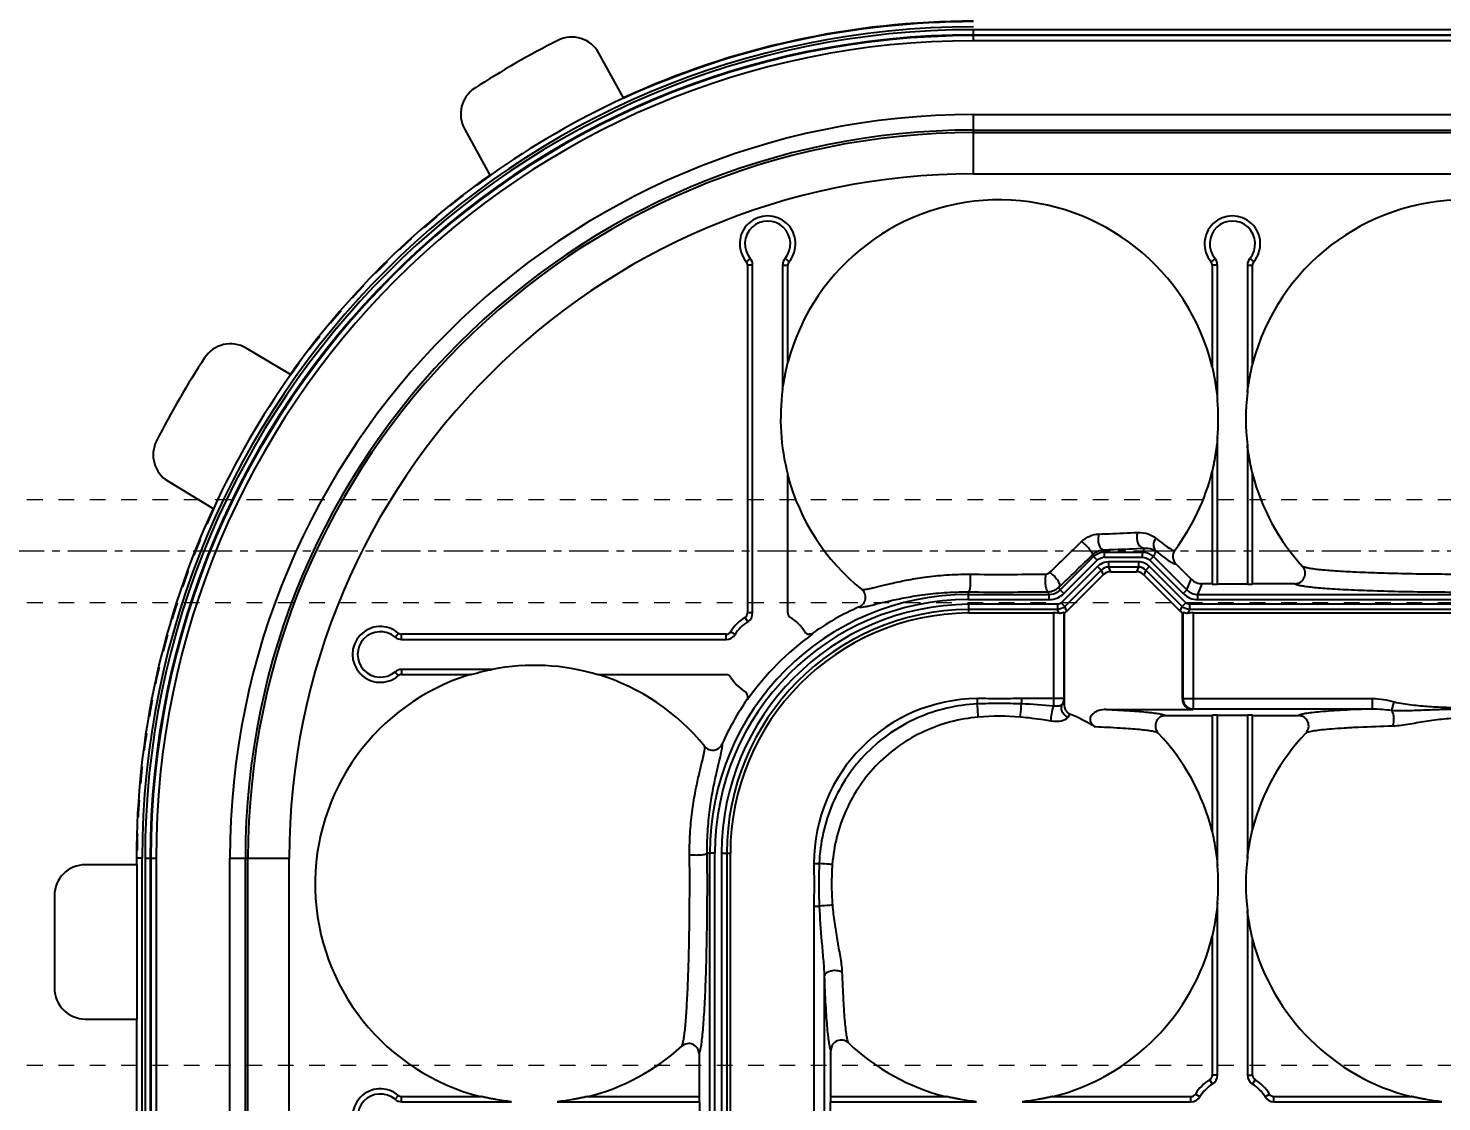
# Model space of a CAD drawing. Header units: millimetres. Extents: x -840 to 1682, y -9216 to -2117.
# Drawn here: x 330.6 to 468, y -6606.9 to -6502.5 of the extents above; entities that cross this region are included whole.
import ezdxf

# ---------------------------------------------------------------- set-up
doc = ezdxf.new("R2010")
doc.units = ezdxf.units.MM
doc.header["$LTSCALE"] = 16.335
doc.header["$PDMODE"] = 3
doc.header["$PDSIZE"] = 8
doc.linetypes.add('CENTER', pattern=[0.6, 0.375, -0.075, 0.075, -0.075])
doc.linetypes.add('HIDDEN', pattern=[0.2, 0.1, -0.1])
doc.layers.get('0').update_dxf_attribs({"linetype": 'CONTINUOUS'})
doc.layers.get('Defpoints').update_dxf_attribs({"linetype": 'CONTINUOUS'})
doc.layers.add('cool', color=153, linetype='HIDDEN', lineweight=9)
doc.layers.add('DEFAULT_2', color=8, linetype='HIDDEN')
doc.styles.get("Standard").update_dxf_attribs({"font": 'txt', "width": 0.85})
doc.dimstyles.new('mold', dxfattribs={"dimtxt": 10, "dimasz": 5, "dimexe": 0, "dimexo": 0, "dimgap": 0, "dimtad": 1, "dimzin": 1, "dimdsep": 46, "dimtxsty": 'Standard', "dimcen": 0, "dimclrd": 4, "dimclre": 4, "dimclrt": 6, "dimazin": 0, "dimtfac": 1, "dimtofl": 0, "dimtmove": 0, "dimatfit": 3, "dimfxl": 0, "dimarcsym": 0})

# ---------------------------------------------------------------- blocks, each defined once
blk = doc.blocks.new('7')
at = {"layer": 'cool', "ltscale": 0.932966}
for p, q in [((-1665.25, -2312.72), (-1303.91, -2312.72)), ((-1665.25, -2322.72), (-1303.91, -2322.72))]:
    blk.add_line(p, q, dxfattribs=at)
at = {"layer": 'cool', "color": 1, "linetype": 'CENTER', "ltscale": 0.621977}
blk.add_line((-1679.58, -2317.72), (-1289.58, -2317.72), dxfattribs=at)
blk = doc.blocks.new('*D695')
at = {"color": 4, "lineweight": -2}
for p, q in [((297.86, -6505.08), (297.86, -6415.52)), ((682.86, -6415.52), (302.86, -6415.52)), ((687.86, -6505.08), (687.86, -6415.52))]:
    blk.add_line(p, q, dxfattribs=at)
at = {"color": 4}
for points in [[(302.86, -6414.68), (302.86, -6416.35), (297.86, -6415.52)], [(682.86, -6414.68), (682.86, -6416.35), (687.86, -6415.52)]]:
    blk.add_solid(points, dxfattribs=at)
at = {"layer": 'Defpoints', "color": 0}
for p in [(297.86, -6415.52), (297.86, -6505.08), (687.86, -6505.08)]:
    blk.add_point(p, dxfattribs=at)
at = {"color": 6, "insert": (489.39, -6410.52), "char_height": 10, "attachment_point": 5}
blk.add_mtext('390.00', dxfattribs=at)
blk = doc.blocks.new('*D683')
at = {"color": 4, "lineweight": -2}
blk.add_line((302.69, -6608.36), (269.84, -6608.36), dxfattribs=at)
at = {"layer": 'Defpoints', "color": 0}
for p in [(291.37, -6608.36), (302.69, -6608.36), (492.86, -6618.36)]:
    blk.add_point(p, dxfattribs=at)
at = {"color": 6, "insert": (280.6, -6604.36), "char_height": 8, "attachment_point": 5}
blk.add_mtext('10.00', dxfattribs=at)
blk = doc.blocks.new('*D685')
at = {"color": 4, "lineweight": -2}
blk.add_line((306.58, -6553.36), (266.44, -6553.36), dxfattribs=at)
at = {"layer": 'Defpoints', "color": 0}
for p in [(291.37, -6553.36), (306.58, -6553.36), (492.86, -6618.36)]:
    blk.add_point(p, dxfattribs=at)
at = {"color": 6, "insert": (278.9, -6549.36), "char_height": 8, "attachment_point": 5}
blk.add_mtext('65.00', dxfattribs=at)
blk = doc.blocks.new('*D686')
at = {"color": 4, "lineweight": -2}
blk.add_line((334.06, -6473.36), (261.9, -6473.36), dxfattribs=at)
at = {"layer": 'Defpoints', "color": 0}
for p in [(291.37, -6473.36), (334.06, -6473.36), (492.86, -6618.36)]:
    blk.add_point(p, dxfattribs=at)
at = {"color": 6, "insert": (276.64, -6469.36), "char_height": 8, "attachment_point": 5}
blk.add_mtext('145.00', dxfattribs=at)

msp = doc.modelspace()

# ---------------------------------------------------------------- linework, layer by layer
at = {"color": 7, "linetype": 'Continuous'}
for p, q in [((422.515, -6503.749), (422.515, -6502.674)), ((563.215, -6502.674), (422.515, -6502.674)), ((422.515, -6503.175), (563.215, -6503.175)), ((563.215, -6503.247), (422.515, -6503.247)), ((563.215, -6503.749), (422.515, -6503.749)), ((388.472, -6509.301), (386.075, -6504.943)), ((422.515, -6516.697), (422.515, -6510.925)), ((422.515, -6510.925), (563.215, -6510.925)), ((422.515, -6516.697), (422.515, -6510.925)), ((422.515, -6510.925), (563.215, -6510.925)), ((373.017, -6512.327), (375.48, -6516.806)), ((373.017, -6512.327), (375.48, -6516.806)), ((422.515, -6512.431), (563.215, -6512.431)), ((422.515, -6512.431), (563.215, -6512.431)), ((422.515, -6512.683), (563.215, -6512.683)), ((422.515, -6512.683), (563.215, -6512.683)), ((422.515, -6516.697), (563.215, -6516.697)), ((422.515, -6516.697), (563.215, -6516.697)), ((400.798, -6524.914), (400.414, -6525.237)), ((400.531, -6525.56), (400.531, -6559.38)), ((401.034, -6525.56), (400.531, -6525.56)), ((401.034, -6559.38), (401.034, -6525.56)), ((403.948, -6525.56), (403.948, -6537.66)), ((403.948, -6525.56), (404.451, -6525.56)), ((404.184, -6524.914), (404.569, -6525.237)), ((404.451, -6534.995), (404.451, -6525.56)), ((445.985, -6524.914), (445.6, -6525.237)), ((445.718, -6525.56), (445.718, -6535.442)), ((446.221, -6525.56), (445.718, -6525.56)), ((446.221, -6538.696), (446.221, -6525.56)), ((449.135, -6525.56), (449.135, -6537.958)), ((449.135, -6525.56), (449.638, -6525.56)), ((449.371, -6524.914), (449.755, -6525.237)), ((449.638, -6535.139), (449.638, -6525.56)), ((356.092, -6536.192), (351.797, -6533.635)), ((446.221, -6556.588), (446.221, -6542.343)), ((449.135, -6543.082), (449.135, -6556.588)), ((344.196, -6546.575), (348.568, -6549.222)), ((404.451, -6559.38), (404.451, -6546.045)), ((445.718, -6545.598), (445.718, -6556.536)), ((449.638, -6556.536), (449.638, -6545.9)), ((435.142, -6553.242), (435.232, -6553.458)), ((435.232, -6553.96), (435.232, -6553.458)), ((435.232, -6553.458), (438.942, -6553.458)), ((439.101, -6553.076), (438.942, -6553.458)), ((438.942, -6553.96), (438.942, -6553.458)), ((440.231, -6553.359), (440.007, -6553.899)), ((430.927, -6557.139), (434.167, -6553.899)), ((434.563, -6554.855), (431.031, -6558.388)), ((431.282, -6557.494), (434.522, -6554.254)), ((434.087, -6553.706), (434.167, -6553.899)), ((434.522, -6554.254), (434.167, -6553.899)), ((434.563, -6554.855), (434.918, -6555.21)), ((435.232, -6553.96), (438.942, -6553.96)), ((435.628, -6554.415), (435.628, -6554.916)), ((438.546, -6554.415), (435.628, -6554.415)), ((435.628, -6554.916), (435.814, -6555.365)), ((438.546, -6554.916), (435.628, -6554.916)), ((438.546, -6554.916), (438.36, -6555.365)), ((438.546, -6554.415), (438.546, -6554.916)), ((439.611, -6554.855), (439.256, -6555.21)), ((443.143, -6558.388), (439.611, -6554.855)), ((439.652, -6554.254), (440.007, -6553.899)), ((439.652, -6554.254), (442.892, -6557.494)), ((440.007, -6553.899), (443.247, -6557.139)), ((443.68, -6556.095), (442.18, -6554.595)), ((434.918, -6555.21), (431.386, -6558.743)), ((431.572, -6559.192), (435.104, -6555.659)), ((434.918, -6555.21), (435.104, -6555.659)), ((435.814, -6555.365), (438.36, -6555.365)), ((439.256, -6555.21), (439.07, -6555.659)), ((439.07, -6555.659), (442.603, -6559.192)), ((442.789, -6558.743), (439.256, -6555.21)), ((443.247, -6557.139), (443.68, -6556.095)), ((422.012, -6558.082), (422.012, -6557.332)), ((422.012, -6557.58), (429.863, -6557.58)), ((429.863, -6557.58), (429.751, -6557.311)), ((429.863, -6558.082), (429.863, -6557.58)), ((430.816, -6556.872), (431.03, -6556.668)), ((430.927, -6557.139), (430.816, -6556.872)), ((431.282, -6557.494), (430.927, -6557.139)), ((442.892, -6557.494), (443.247, -6557.139)), ((444.312, -6557.58), (444.744, -6556.536)), ((444.312, -6558.082), (444.312, -6557.58)), ((444.312, -6557.58), (541.418, -6557.58)), ((445.718, -6556.536), (444.744, -6556.536)), ((449.135, -6556.588), (446.221, -6556.588)), ((453.749, -6556.536), (449.638, -6556.536)), ((430.676, -6558.535), (422.009, -6558.535)), ((422.012, -6558.082), (429.863, -6558.082)), ((422.013, -6558.535), (422.014, -6559.381)), ((430.676, -6559.037), (422.013, -6559.037)), ((430.676, -6558.535), (430.676, -6559.037)), ((430.822, -6559.389), (430.676, -6559.037)), ((431.031, -6558.388), (431.386, -6558.743)), ((431.572, -6559.192), (431.386, -6558.743)), ((442.603, -6559.192), (442.789, -6558.743)), ((443.143, -6558.388), (442.789, -6558.743)), ((443.498, -6559.037), (443.353, -6559.389)), ((443.498, -6558.535), (443.498, -6559.037)), ((542.231, -6558.535), (443.498, -6558.535)), ((542.231, -6559.037), (443.498, -6559.037)), ((444.312, -6558.082), (541.418, -6558.082)), ((400.553, -6560.237), (400.291, -6559.808)), ((401.034, -6559.38), (400.531, -6559.38)), ((422.014, -6559.381), (430.295, -6559.381)), ((430.295, -6559.381), (430.295, -6568.43)), ((431.299, -6559.319), (431.299, -6567.706)), ((431.354, -6567.762), (431.354, -6559.357)), ((442.82, -6567.762), (442.82, -6559.357)), ((442.875, -6567.706), (442.875, -6559.319)), ((443.879, -6568.71), (443.879, -6559.381)), ((443.879, -6559.381), (541.85, -6559.381)), ((366.261, -6561.718), (366.585, -6561.333)), ((366.908, -6561.953), (366.908, -6561.451)), ((398.46, -6561.451), (366.908, -6561.451)), ((398.46, -6561.953), (398.46, -6561.451)), ((399.318, -6561.472), (398.889, -6561.21)), ((406.737, -6561.451), (406.522, -6561.451)), ((366.908, -6561.953), (398.46, -6561.953)), ((366.261, -6565.103), (366.585, -6565.488)), ((366.908, -6564.868), (366.908, -6565.37)), ((375.723, -6564.868), (366.908, -6564.868)), ((366.908, -6565.37), (373.575, -6565.37)), ((386.029, -6565.37), (398.46, -6565.37)), ((400.531, -6567.441), (400.531, -6567.739)), ((422.865, -6567.707), (422.87, -6568.225)), ((427.174, -6567.706), (427.174, -6568.224)), ((431.299, -6567.706), (427.174, -6567.706)), ((435.407, -6568.765), (443.823, -6568.765)), ((442.875, -6567.706), (461.291, -6567.706)), ((443.879, -6568.71), (461.291, -6568.71)), ((461.291, -6568.71), (461.291, -6567.706)), ((463.173, -6568.845), (463.418, -6568.026)), ((441.187, -6569.36), (445.718, -6569.36)), ((445.718, -6569.36), (445.718, -6580.667)), ((446.221, -6583.921), (446.221, -6569.308)), ((446.221, -6569.308), (449.135, -6569.308)), ((449.135, -6569.308), (449.135, -6583.183)), ((449.638, -6580.364), (449.638, -6569.36)), ((449.638, -6569.36), (454.092, -6569.36)), ((341.122, -6583.857), (336.148, -6583.857)), ((341.122, -6583.232), (341.122, -6583.857)), ((341.157, -6583.857), (341.157, -6598.857)), ((341.676, -6583.232), (341.173, -6583.232)), ((341.676, -6633.482), (341.676, -6583.232)), ((341.956, -6583.232), (341.956, -6633.482)), ((341.956, -6583.232), (343.031, -6583.232)), ((342.458, -6583.232), (342.458, -6633.482)), ((342.529, -6583.232), (342.529, -6633.482)), ((343.031, -6583.232), (343.031, -6633.482)), ((350.207, -6633.482), (350.207, -6583.232)), ((350.207, -6583.232), (355.979, -6583.232)), ((351.713, -6633.482), (351.713, -6583.232)), ((351.965, -6633.482), (351.965, -6583.232)), ((355.979, -6633.482), (355.979, -6583.232)), ((397.364, -6582.73), (396.614, -6582.73)), ((396.862, -6633.985), (396.862, -6582.73)), ((397.364, -6633.985), (397.364, -6582.73)), ((398.018, -6582.73), (398.018, -6633.985)), ((398.018, -6582.73), (398.864, -6582.73)), ((398.52, -6582.73), (398.52, -6633.985)), ((398.864, -6633.985), (398.864, -6582.73)), ((406.984, -6583.738), (407.501, -6583.736)), ((333.148, -6586.857), (333.148, -6595.857)), ((406.989, -6587.892), (406.988, -6628.823)), ((406.988, -6587.892), (407.506, -6587.892)), ((446.221, -6604.326), (446.221, -6587.568)), ((449.135, -6588.307), (449.135, -6604.326)), ((445.718, -6590.823), (445.718, -6604.326)), ((449.638, -6604.326), (449.638, -6591.125)), ((407.992, -6594.706), (407.992, -6622.009)), ((336.148, -6598.857), (341.122, -6598.857)), ((341.122, -6598.857), (341.122, -6617.857)), ((395.818, -6602.248), (395.818, -6606.398)), ((408.643, -6606.398), (408.643, -6601.905)), ((446.221, -6604.326), (445.718, -6604.326)), ((449.135, -6604.326), (449.638, -6604.326)), ((445.739, -6605.184), (445.478, -6604.755)), ((449.616, -6605.184), (449.878, -6604.755)), ((366.261, -6606.665), (366.585, -6606.28)), ((366.908, -6606.9), (366.908, -6606.398)), ((366.908, -6606.398), (374.571, -6606.398)), ((366.908, -6606.9), (377.578, -6606.9)), ((382.026, -6606.9), (395.871, -6606.9)), ((385.034, -6606.398), (395.818, -6606.398)), ((395.871, -6606.9), (395.871, -6609.815)), ((408.59, -6609.815), (408.59, -6606.9)), ((408.59, -6606.9), (422.803, -6606.9)), ((408.643, -6606.398), (419.796, -6606.398)), ((427.251, -6606.9), (443.647, -6606.9)), ((430.259, -6606.398), (443.647, -6606.398)), ((443.647, -6606.9), (443.647, -6606.398)), ((444.505, -6606.419), (444.076, -6606.157)), ((450.851, -6606.419), (451.28, -6606.157)), ((451.709, -6606.9), (451.709, -6606.398)), ((451.709, -6606.398), (465.021, -6606.398)), ((451.709, -6606.9), (468.028, -6606.9))]:
    msp.add_line(p, q, dxfattribs=at)
for centre, radius, start, end in [((422.515, -6583.232), 80.839, 90, 180), ((422.515, -6583.232), 80.559, 90, 180), ((422.515, -6583.232), 81.393, 90, 114.72442), ((422.515, -6583.232), 81.341, 90, 114.54545), ((422.515, -6583.232), 80.057, 90, 180), ((422.515, -6583.232), 79.986, 90, 180), ((422.515, -6583.232), 79.484, 90, 180), ((422.515, -6583.232), 89.205, 116.94905, 122.93476), ((383.447, -6506.388), 3, 28.80433, 116.94905), ((375.646, -6510.881), 3, 122.93476, 208.80433), ((375.646, -6510.881), 3, 122.93476, 208.80433), ((422.515, -6583.232), 81.358, 114.72267, 125.30372), ((422.515, -6583.232), 81.358, 114.72267, 125.30372), ((422.515, -6583.232), 72.307, 90, 180), ((422.515, -6583.232), 70.802, 90, 180), ((422.515, -6583.232), 70.55, 90, 180), ((422.515, -6583.232), 66.535, 90, 180), ((422.515, -6583.232), 66.535, 90, 180), ((422.515, -6583.232), 81.393, 125.30092, 144.69421), ((422.515, -6583.232), 81.393, 125.30092, 144.69421), ((425.027, -6540.52), 21.305, 13.78896, 164.96947), ((470.252, -6540.52), 21.305, 14.21461, 165.37187), ((402.491, -6523.491), 2.713, 319.96263, 220.03737), ((402.491, -6523.491), 2.211, 319.96263, 220.03737), ((447.678, -6523.491), 2.713, 319.96263, 220.03737), ((447.678, -6523.491), 2.211, 319.96263, 220.03737), ((400.029, -6525.56), 0.502, 0, 40.03737), ((400.029, -6525.56), 1.005, 0, 40.03737), ((404.953, -6525.56), 1.005, 139.96263, 180), ((404.953, -6525.56), 0.502, 139.96263, 180), ((445.216, -6525.56), 0.502, 0, 40.03737), ((445.216, -6525.56), 1.005, 0, 40.03737), ((450.14, -6525.56), 1.005, 139.96263, 180), ((450.14, -6525.56), 0.502, 139.96263, 180), ((350.262, -6536.212), 3, 59.2251, 146.94494), ((422.515, -6583.232), 89.205, 146.94494, 152.93476), ((422.515, -6583.232), 81.358, 144.69226, 155.30372), ((425.027, -6540.52), 21.272, 172.27236, 194.6937), ((470.252, -6540.52), 21.272, 173.08161, 186.91839), ((425.027, -6540.52), 21.272, 355.0826, 4.9174), ((345.75, -6544.009), 3, 152.93476, 238.80433), ((425.027, -6540.52), 21.305, 195.03053, 231.01692), ((425.027, -6540.52), 21.305, 323.20012, 346.21104), ((470.252, -6540.52), 21.305, 194.62813, 222.28266), ((422.515, -6583.232), 81.393, 155.30092, 180), ((243.87, -6360.108), 269.741, 313.59678, 314.52011), ((435.233, -6554.968), 1.51, 90.0301, 98.99593), ((442.891, -6553.885), 1.005, 143.14849, 224.98333), ((233.755, -6349.958), 285.738, 313.66216, 314.51571), ((435.633, -6555.926), 1.513, 123.20415, 134.9615), ((435.627, -6555.918), 1.002, 89.95708, 135.04292), ((435.232, -6554.966), 1.006, 90.00879, 98.98121), ((438.546, -6555.919), 1.505, 44.99231, 90.00769), ((438.547, -6555.918), 1.002, 44.95708, 90.04292), ((438.941, -6554.965), 1.006, 45.00879, 53.98121), ((438.94, -6554.967), 1.51, 45.0301, 53.99593), ((425.015, -6258.485), 297.145, 269.44709, 270.87215), ((422.012, -6582.73), 25.15, 90, 180), ((425.015, -6246.185), 311.162, 269.44709, 270.87215), ((429.741, -6555.776), 1.535, 270.35775, 314.44167), ((429.862, -6556.073), 2.009, 294.67474, 314.98542), ((429.86, -6556.072), 1.509, 304.39643, 315.00857), ((444.311, -6556.075), 2.007, 224.99789, 270.00211), ((444.311, -6556.076), 1.504, 224.97416, 270.02555), ((422.012, -6582.73), 24.648, 90, 180), ((422.214, -6582.73), 24.196, 90.48643, 180), ((422.214, -6582.73), 23.694, 90.48684, 180), ((422.012, -6582.73), 26.194, 113.89562, 125.67272), ((422.214, -6582.73), 23.35, 90.49041, 180), ((402.491, -6563.41), 4.221, 121.41792, 148.58208), ((402.491, -6563.41), 3.719, 121.41792, 148.58208), ((400.029, -6559.38), 0.502, 301.41792, 0), ((400.029, -6559.38), 1.005, 301.41792, 0), ((404.953, -6559.38), 0.502, 180, 238.58208), ((402.491, -6563.41), 4.221, 31.41792, 58.58208), ((364.839, -6563.41), 2.713, 49.96263, 310.03737), ((364.839, -6563.41), 2.211, 49.96263, 310.03737), ((366.908, -6560.948), 1.005, 229.96263, 270), ((366.908, -6560.948), 0.502, 229.96263, 270), ((398.46, -6560.948), 0.502, 270, 328.58208), ((398.46, -6560.948), 1.005, 270, 328.58208), ((422.012, -6582.73), 26.142, 125.66415, 145.0987), ((406.522, -6560.948), 0.502, 211.41792, 270), ((379.802, -6585.745), 21.272, 73.30003, 101.05444), ((379.802, -6585.745), 21.305, 106.99514, 255.78539), ((366.908, -6565.873), 1.005, 90, 130.03737), ((366.908, -6565.873), 0.502, 90, 130.03737), ((379.802, -6585.745), 21.305, 38.98307, 73.00486), ((398.46, -6565.873), 0.502, 31.41792, 90), ((402.491, -6563.41), 4.221, 211.41792, 238.58208), ((400.029, -6567.441), 0.502, 0, 58.58208), ((422.012, -6582.73), 26.194, 145.09021, 156.10469), ((423.017, -6583.735), 16.029, 90.47724, 180.01125), ((430.291, -6567.702), 1.008, 327.58936, 335.58886), ((430.349, -6567.762), 1.006, 348.86362, 359.99855), ((425.027, -6593.969), 24.547, 85.20893, 94.80909), ((430.182, -6568.37), 1.899, 321.8374, 333.69212), ((425.027, -6585.745), 17.899, 58.62118, 67.47324), ((425.027, -6585.745), 21.305, 13.78896, 43.57586), ((470.252, -6585.745), 21.305, 136.42414, 165.37187), ((336.148, -6586.857), 3, 90, 180), ((96.492, -6585.741), 298.421, 359.99928, 0.55208), ((433.45, -6585.72), 24.743, 175.61049, 180.05793), ((470.252, -6585.745), 21.272, 173.08161, 186.91839), ((425.027, -6585.745), 21.272, 355.0826, 4.9174), ((433.242, -6585.776), 24.536, 179.92798, 184.72178), ((425.027, -6585.745), 21.305, 284.21461, 346.21104), ((470.252, -6585.745), 21.305, 194.62813, 255.78539), ((336.148, -6595.857), 3, 180, 270), ((379.802, -6585.745), 21.305, 284.21461, 312.28266), ((425.027, -6585.745), 21.305, 226.42414, 255.78539), ((445.216, -6604.326), 0.502, 301.41837, 0), ((445.216, -6604.326), 1.005, 301.41792, 0), ((450.14, -6604.326), 1.005, 180, 238.58208), ((450.14, -6604.326), 0.502, 180, 238.58163), ((364.839, -6608.357), 2.713, 49.96263, 310.03737), ((447.678, -6608.357), 4.221, 121.41787, 148.58208), ((447.678, -6608.357), 3.719, 121.41792, 148.58208), ((447.678, -6608.357), 3.719, 31.41792, 58.58208), ((447.678, -6608.357), 4.221, 31.41792, 58.58213), ((364.839, -6608.357), 2.211, 49.96263, 310.03737), ((366.908, -6605.895), 1.005, 229.96263, 270), ((366.908, -6605.895), 0.502, 229.96263, 270), ((443.647, -6605.895), 0.502, 270, 328.58208), ((443.647, -6605.895), 1.005, 270, 328.58208), ((451.709, -6605.895), 1.005, 211.41792, 270), ((451.709, -6605.895), 0.502, 211.41792, 270)]:
    msp.add_arc(centre, radius, start, end, dxfattribs=at)
for centre, major_axis, ratio, start_param, end_param in [((435.815, -6556.372), (-0.385, 0.93), 0.998395, -0.3921315, 0.3921315), ((438.359, -6556.372), (0.385, 0.93), 0.998395, -0.3921315, 0.3921315), ((444.746, -6555.026), (0.578, 1.395), 0.998395, 2.7494612, 3.5337241), ((449.135, -6556.562), (0.502, 0), 0.0524078, -1.5707963, 0), ((430.295, -6559.433), (1.005, 0), 0.0524078, 1.019685, 1.5707963), ((430.512, -6557.637), (-1.635, 1.942), 0.2680216, -3.9278104, -3.8911069), ((430.861, -6558.48), (0.385, -0.93), 0.998395, 0.1199289, 0.3921315), ((443.313, -6558.48), (-0.385, -0.93), 0.998395, -0.3921315, -0.1199289), ((443.662, -6557.637), (1.635, 1.942), 0.2680216, -2.3920784, -2.3553749), ((443.879, -6559.433), (1.005, 0), 0.0524078, 1.5707963, 2.1219076), ((443.826, -6567.759), (-0.713, -0.713), 0.9972647, 5.4991567, 7.0672139), ((446.221, -6569.334), (0.502, 0), 0.0524078, 1.5707963, 3.1415927), ((395.844, -6606.9), (0, 0.502), 0.0524078, -1.5707963, 0)]:
    msp.add_ellipse(centre, major_axis=major_axis, ratio=ratio, start_param=start_param, end_param=end_param, dxfattribs=at)
for points, knots in [([(403.948, -6537.66), (403.98, -6537.428), (404.05, -6536.967), (404.155, -6536.395), (404.247, -6535.941), (404.309, -6535.661), (404.358, -6535.442), (404.397, -6535.285), (404.423, -6535.15), (404.451, -6535.069), (404.451, -6535.036)], [0, 0, 0, 0, 0.261926, 0.5233172, 0.6532776, 0.7818256, 0.8449192, 0.9062274, 0.9630729, 1, 1, 1, 1]), ([(445.718, -6535.487), (445.718, -6535.504), (445.73, -6535.547), (445.749, -6535.652), (445.784, -6535.807), (445.824, -6536.002), (445.878, -6536.271), (445.943, -6536.613), (446.037, -6537.164), (446.137, -6537.858), (446.197, -6538.417), (446.221, -6538.696)], [0, 0, 0, 0, 0.0153835, 0.0408564, 0.0994972, 0.161463, 0.2247016, 0.3528083, 0.481847, 0.7407917, 1, 1, 1, 1]), ([(449.135, -6537.958), (449.165, -6537.714), (449.232, -6537.227), (449.336, -6536.623), (449.429, -6536.144), (449.491, -6535.849), (449.542, -6535.616), (449.581, -6535.449), (449.608, -6535.305), (449.638, -6535.218), (449.638, -6535.182)], [0, 0, 0, 0, 0.2610837, 0.5217226, 0.6514042, 0.7798276, 0.8429774, 0.9045068, 0.9619201, 1, 1, 1, 1]), ([(446.221, -6542.343), (446.197, -6542.623), (446.137, -6543.182), (446.037, -6543.876), (445.943, -6544.427), (445.878, -6544.768), (445.824, -6545.037), (445.784, -6545.232), (445.749, -6545.387), (445.73, -6545.493), (445.718, -6545.536), (445.718, -6545.553)], [0, 0, 0, 0, 0.2592014, 0.5181389, 0.6471741, 0.7752775, 0.8385147, 0.9004819, 0.9591251, 0.9846069, 1, 1, 1, 1]), ([(449.638, -6545.858), (449.638, -6545.822), (449.608, -6545.735), (449.581, -6545.591), (449.542, -6545.424), (449.491, -6545.191), (449.429, -6544.895), (449.336, -6544.416), (449.232, -6543.812), (449.165, -6543.326), (449.135, -6543.082)], [0, 0, 0, 0, 0.0381121, 0.0955239, 0.1570519, 0.2202004, 0.3486198, 0.4782967, 0.7389261, 1, 1, 1, 1]), ([(433.002, -6552.435), (433.232, -6552.208), (433.766, -6551.855), (434.388, -6551.72), (434.687, -6551.711)], [0, 0, 0, 0, 0.5196093, 1, 1, 1, 1]), ([(434.687, -6551.711), (434.615, -6551.952), (434.595, -6552.436), (434.74, -6552.917), (434.883, -6553.087)], [0, 0, 0, 0, 0.5302921, 1, 1, 1, 1]), ([(434.687, -6551.711), (435.026, -6551.7), (436.286, -6551.657), (437.546, -6551.602), (438.467, -6551.552)], [0, 0, 0, 0, 0.269037, 1, 1, 1, 1]), ([(438.467, -6551.552), (438.403, -6551.707), (438.344, -6552.051), (438.439, -6552.544), (438.692, -6552.94), (438.97, -6553.07), (439.101, -6553.076)], [0, 0, 0, 0, 0.269925, 0.5441498, 0.7906716, 1, 1, 1, 1]), ([(438.467, -6551.552), (438.812, -6551.533), (439.45, -6551.621), (440.007, -6551.928), (440.223, -6552.103)], [0, 0, 0, 0, 0.5551012, 1, 1, 1, 1]), ([(440.223, -6552.103), (440.083, -6552.285), (439.911, -6552.738), (440.082, -6553.203), (440.231, -6553.359)], [0, 0, 0, 0, 0.5175808, 1, 1, 1, 1]), ([(440.223, -6552.103), (440.466, -6552.298), (440.891, -6552.633), (441.445, -6553.029), (441.803, -6553.24), (441.997, -6553.307), (442.069, -6553.298), (442.087, -6553.282)], [0, 0, 0, 0, 0.4175803, 0.7228227, 0.9136424, 0.967736, 1, 1, 1, 1]), ([(433.002, -6552.435), (433.135, -6552.536), (433.398, -6552.771), (433.697, -6553.085), (433.905, -6553.34), (434.016, -6553.498), (434.077, -6553.61), (434.098, -6553.685), (434.087, -6553.706)], [0, 0, 0, 0, 0.2967439, 0.621714, 0.7643809, 0.8791559, 0.958344, 1, 1, 1, 1]), ([(434.087, -6553.706), (434.165, -6553.63), (434.471, -6553.387), (434.863, -6553.257), (435.142, -6553.242)], [0, 0, 0, 0, 0.2796702, 1, 1, 1, 1]), ([(434.883, -6553.087), (434.902, -6553.11), (434.972, -6553.183), (435.07, -6553.236), (435.142, -6553.242)], [0, 0, 0, 0, 0.2855625, 1, 1, 1, 1]), ([(435.142, -6553.242), (435.498, -6553.231), (436.817, -6553.186), (438.137, -6553.129), (439.101, -6553.076)], [0, 0, 0, 0, 0.2690452, 1, 1, 1, 1]), ([(439.101, -6553.076), (439.223, -6553.065), (439.617, -6553.068), (440.008, -6553.205), (440.231, -6553.359)], [0, 0, 0, 0, 0.3123548, 1, 1, 1, 1]), ([(440.231, -6553.359), (440.484, -6553.563), (440.928, -6553.912), (441.506, -6554.326), (441.881, -6554.548), (442.085, -6554.619), (442.161, -6554.612), (442.18, -6554.595)], [0, 0, 0, 0, 0.416392, 0.7213265, 0.9127175, 0.9673479, 1, 1, 1, 1]), ([(453.749, -6556.536), (453.94, -6556.536), (454.33, -6556.421), (454.72, -6555.959), (454.797, -6555.36), (454.618, -6554.995), (454.49, -6554.854)], [0, 0, 0, 0, 0.2500564, 0.4999841, 0.7499176, 1, 1, 1, 1]), ([(486.014, -6554.854), (485.97, -6554.892), (485.812, -6554.949), (485.514, -6555.021), (485.077, -6555.092), (484.511, -6555.162), (483.817, -6555.229), (482.658, -6555.321), (480.946, -6555.418), (478.623, -6555.51), (476.003, -6555.579), (473.18, -6555.621), (470.252, -6555.635), (467.325, -6555.621), (464.501, -6555.579), (461.881, -6555.51), (459.558, -6555.418), (457.846, -6555.321), (456.687, -6555.229), (455.993, -6555.162), (455.427, -6555.092), (454.99, -6555.021), (454.693, -6554.949), (454.535, -6554.892), (454.49, -6554.854)], [0, 0, 0, 0, 0.0056195, 0.0153766, 0.0293451, 0.0474451, 0.0695366, 0.0954416, 0.1577354, 0.2321262, 0.3159754, 0.4063295, 0.5000002, 0.5936708, 0.6840249, 0.7678741, 0.842265, 0.9045585, 0.9304633, 0.9525546, 0.9706548, 0.9846234, 0.9943805, 1, 1, 1, 1]), ([(411.624, -6557.081), (411.654, -6557.099), (411.751, -6557.11), (411.925, -6557.098), (412.172, -6557.058), (412.646, -6556.958), (413.423, -6556.765), (414.585, -6556.482), (416.059, -6556.164), (417.843, -6555.867), (419.908, -6555.653), (421.378, -6555.609), (422.148, -6555.616)], [0, 0, 0, 0, 0.0098785, 0.0261854, 0.0494559, 0.0798843, 0.1625804, 0.274734, 0.4164004, 0.5868166, 0.7833555, 1, 1, 1, 1]), ([(422.148, -6555.616), (422.177, -6555.782), (422.202, -6556.14), (422.193, -6556.584), (422.157, -6556.924), (422.12, -6557.124), (422.08, -6557.254), (422.037, -6557.325), (422.012, -6557.332)], [0, 0, 0, 0, 0.2876557, 0.6129004, 0.757664, 0.8748654, 0.9562808, 1, 1, 1, 1]), ([(429.538, -6555.596), (429.494, -6555.759), (429.454, -6556.12), (429.471, -6556.633), (429.547, -6557.029), (429.649, -6557.244), (429.719, -6557.305), (429.751, -6557.311)], [0, 0, 0, 0, 0.2825946, 0.6001448, 0.8593718, 0.9449539, 1, 1, 1, 1]), ([(429.538, -6555.596), (429.632, -6555.594), (429.759, -6555.555), (429.856, -6555.478), (429.878, -6555.457)], [0, 0, 0, 0, 0.7579613, 1, 1, 1, 1]), ([(429.878, -6555.457), (430.032, -6555.531), (430.321, -6555.746), (430.612, -6556.076), (430.782, -6556.372), (430.87, -6556.6), (430.877, -6556.796), (430.816, -6556.872)], [0, 0, 0, 0, 0.2818927, 0.5864423, 0.7237972, 0.8403562, 1, 1, 1, 1]), ([(411.4, -6558.782), (411.431, -6558.8), (411.529, -6558.812), (411.703, -6558.802), (411.949, -6558.765), (412.42, -6558.669), (413.191, -6558.482), (414.348, -6558.203), (415.823, -6557.888), (417.622, -6557.588), (419.722, -6557.369), (421.223, -6557.324), (422.012, -6557.332)], [0, 0, 0, 0, 0.0100597, 0.0263362, 0.0492767, 0.0791766, 0.1604088, 0.2708771, 0.4112218, 0.5814301, 0.7796202, 1, 1, 1, 1]), ([(411.401, -6558.781), (411.556, -6558.712), (411.835, -6558.491), (412.033, -6557.999), (411.968, -6557.474), (411.756, -6557.188), (411.624, -6557.081)], [0, 0, 0, 0, 0.2500314, 0.4999833, 0.7499413, 1, 1, 1, 1]), ([(453.749, -6556.536), (453.798, -6556.576), (453.965, -6556.635), (454.279, -6556.711), (454.739, -6556.784), (455.333, -6556.858), (456.061, -6556.928), (457.275, -6557.023), (459.066, -6557.125), (461.496, -6557.221), (464.237, -6557.293), (467.19, -6557.337), (470.252, -6557.352), (473.314, -6557.337), (476.268, -6557.293), (479.008, -6557.221), (481.439, -6557.125), (483.23, -6557.023), (484.443, -6556.928), (485.171, -6556.858), (485.765, -6556.784), (486.225, -6556.711), (486.54, -6556.635), (486.707, -6556.576), (486.755, -6556.536)], [0, 0, 0, 0, 0.0057146, 0.0155564, 0.0295931, 0.0477412, 0.0698637, 0.0957782, 0.1580471, 0.2323769, 0.3161541, 0.4064245, 0.5000008, 0.5935771, 0.6838474, 0.7676245, 0.841954, 0.9042226, 0.9301369, 0.9522593, 0.9704073, 0.9844438, 0.9942855, 1, 1, 1, 1]), ([(430.822, -6559.389), (430.885, -6559.391), (430.998, -6559.386), (431.146, -6559.352), (431.234, -6559.337), (431.287, -6559.311), (431.299, -6559.319)], [0, 0, 0, 0, 0.3929764, 0.7038662, 0.9122819, 1, 1, 1, 1]), ([(442.875, -6559.319), (442.887, -6559.311), (442.94, -6559.337), (443.029, -6559.352), (443.176, -6559.386), (443.289, -6559.391), (443.353, -6559.389)], [0, 0, 0, 0, 0.0877363, 0.2961513, 0.6070249, 1, 1, 1, 1]), ([(373.611, -6565.37), (373.635, -6565.37), (373.694, -6565.347), (373.841, -6565.314), (374.054, -6565.253), (374.323, -6565.184), (374.691, -6565.092), (375.158, -6564.983), (375.534, -6564.905), (375.723, -6564.868)], [0, 0, 0, 0, 0.0321303, 0.0860304, 0.2088651, 0.3378778, 0.4691028, 0.7340397, 1, 1, 1, 1]), ([(422.87, -6568.225), (420.883, -6568.318), (416.905, -6569.242), (411.876, -6572.702), (408.463, -6577.763), (407.576, -6581.749), (407.501, -6583.736)], [0, 0, 0, 0, 0.2499742, 0.5000254, 0.7500484, 1, 1, 1, 1]), ([(427.174, -6568.224), (426.457, -6568.194), (425.022, -6568.181), (423.587, -6568.195), (422.87, -6568.224)], [0, 0, 0, 0, 0.5000011, 1, 1, 1, 1]), ([(422.97, -6569.508), (422.967, -6569.418), (422.945, -6568.989), (422.908, -6568.561), (422.87, -6568.225)], [0, 0, 0, 0, 0.2103416, 1, 1, 1, 1]), ([(427.174, -6567.706), (426.459, -6567.706), (425.029, -6567.736), (423.599, -6567.705), (422.884, -6567.705)], [0, 0, 0, 0, 0.5000011, 1, 1, 1, 1]), ([(427.078, -6569.508), (427.08, -6569.418), (427.1, -6568.989), (427.136, -6568.561), (427.174, -6568.224)], [0, 0, 0, 0, 0.210365, 1, 1, 1, 1]), ([(430.058, -6569.902), (430.049, -6569.658), (430.11, -6569.16), (430.211, -6568.67), (430.295, -6568.43)], [0, 0, 0, 0, 0.490028, 1, 1, 1, 1]), ([(431.142, -6568.243), (431.063, -6568.343), (430.764, -6568.472), (430.464, -6568.459), (430.295, -6568.43)], [0, 0, 0, 0, 0.4273826, 1, 1, 1, 1]), ([(431.123, -6568.949), (431.075, -6568.833), (431.023, -6568.589), (431.085, -6568.344), (431.142, -6568.243)], [0, 0, 0, 0, 0.5202976, 1, 1, 1, 1]), ([(435.407, -6568.765), (435.163, -6568.765), (434.791, -6568.819), (434.337, -6569.01), (434.035, -6569.227), (433.818, -6569.544), (433.828, -6569.938), (434.046, -6570.25), (434.242, -6570.4), (434.347, -6570.464)], [0, 0, 0, 0, 0.249595, 0.3746724, 0.4999215, 0.6249059, 0.7498958, 0.8749632, 1, 1, 1, 1]), ([(435.407, -6568.765), (436.17, -6568.799), (437.251, -6568.854), (438.603, -6568.951), (439.416, -6569.024), (440.081, -6569.1), (440.595, -6569.176), (440.946, -6569.256), (441.133, -6569.317), (441.187, -6569.36)], [0, 0, 0, 0, 0.3929852, 0.5572361, 0.6976652, 0.8129507, 0.9020769, 0.9643369, 1, 1, 1, 1]), ([(461.291, -6568.71), (460.345, -6568.743), (459.002, -6568.799), (457.318, -6568.903), (456.299, -6568.982), (455.465, -6569.066), (454.821, -6569.151), (454.388, -6569.242), (454.157, -6569.309), (454.092, -6569.36)], [0, 0, 0, 0, 0.3915795, 0.5566024, 0.6981586, 0.8144269, 0.9039699, 0.965829, 1, 1, 1, 1]), ([(463.173, -6568.845), (463.461, -6568.87), (464.045, -6568.879), (465.22, -6568.856), (466.697, -6568.791), (468.473, -6568.728), (470.252, -6568.703), (472.031, -6568.728), (473.807, -6568.791), (475.284, -6568.856), (476.459, -6568.879), (477.043, -6568.87), (477.331, -6568.845)], [0, 0, 0, 0, 0.0612601, 0.1235624, 0.248864, 0.3744142, 0.4999995, 0.6255848, 0.751135, 0.8764365, 0.9387388, 1, 1, 1, 1]), ([(463.418, -6568.026), (463.692, -6568.109), (464.259, -6568.203), (465.11, -6568.315), (465.964, -6568.398), (467.106, -6568.488), (468.535, -6568.564), (470.252, -6568.597), (471.969, -6568.564), (473.684, -6568.472), (475.111, -6568.351), (476.245, -6568.203), (476.812, -6568.109), (477.086, -6568.026)], [0, 0, 0, 0, 0.0624692, 0.1249726, 0.1874786, 0.2499852, 0.3749946, 0.5000032, 0.6250118, 0.7500212, 0.875027, 0.9375304, 1, 1, 1, 1]), ([(422.97, -6569.508), (421.157, -6569.667), (417.552, -6570.607), (412.982, -6573.801), (409.83, -6578.4), (408.922, -6582.013), (408.779, -6583.826)], [0, 0, 0, 0, 0.2499318, 0.5000251, 0.7500906, 1, 1, 1, 1]), ([(430.058, -6569.902), (429.812, -6569.86), (428.823, -6569.698), (427.828, -6569.571), (427.078, -6569.508)], [0, 0, 0, 0, 0.2486432, 1, 1, 1, 1]), ([(431.675, -6569.543), (431.525, -6569.735), (430.953, -6569.981), (430.379, -6569.956), (430.058, -6569.902)], [0, 0, 0, 0, 0.4274553, 1, 1, 1, 1]), ([(431.675, -6569.543), (431.613, -6569.511), (431.383, -6569.364), (431.2, -6569.138), (431.123, -6568.949)], [0, 0, 0, 0, 0.2545315, 1, 1, 1, 1]), ([(441.187, -6569.36), (440.994, -6569.36), (440.6, -6569.477), (440.21, -6569.947), (440.141, -6570.554), (440.329, -6570.919), (440.462, -6571.059)], [0, 0, 0, 0, 0.2500578, 0.499983, 0.7499149, 1, 1, 1, 1]), ([(454.817, -6571.059), (454.95, -6570.919), (455.138, -6570.554), (455.069, -6569.947), (454.679, -6569.477), (454.285, -6569.36), (454.092, -6569.36)], [0, 0, 0, 0, 0.2500851, 0.500017, 0.7499422, 1, 1, 1, 1]), ([(463.257, -6570.388), (463.367, -6570.142), (463.408, -6569.713), (463.332, -6569.191), (463.237, -6568.944), (463.173, -6568.845)], [0, 0, 0, 0, 0.5090837, 0.7766956, 1, 1, 1, 1]), ([(477.248, -6570.388), (476.97, -6570.38), (476.406, -6570.317), (475.263, -6570.139), (473.809, -6569.888), (472.04, -6569.658), (470.252, -6569.569), (468.464, -6569.658), (466.695, -6569.888), (465.241, -6570.139), (464.098, -6570.317), (463.534, -6570.38), (463.257, -6570.388)], [0, 0, 0, 0, 0.0590549, 0.1206119, 0.2463297, 0.3730878, 0.4999981, 0.6269099, 0.7536691, 0.8793874, 0.9409446, 1, 1, 1, 1]), ([(440.462, -6571.059), (440.407, -6571.014), (440.212, -6570.953), (439.845, -6570.872), (439.301, -6570.795), (438.596, -6570.718), (437.733, -6570.646), (436.3, -6570.549), (435.154, -6570.496), (434.347, -6570.464)], [0, 0, 0, 0, 0.034403, 0.0960172, 0.1850538, 0.3006771, 0.4417153, 0.6066, 1, 1, 1, 1]), ([(463.257, -6570.388), (462.154, -6570.417), (460.583, -6570.47), (458.61, -6570.574), (457.407, -6570.655), (456.419, -6570.743), (455.665, -6570.836), (455.185, -6570.919), (454.931, -6570.996), (454.845, -6571.036), (454.817, -6571.059)], [0, 0, 0, 0, 0.3896359, 0.5555557, 0.6984028, 0.8158171, 0.9058947, 0.9673312, 0.9871742, 1, 1, 1, 1]), ([(394.899, -6582.866), (394.891, -6582.096), (394.935, -6580.626), (395.149, -6578.561), (395.447, -6576.777), (395.764, -6575.303), (396.047, -6574.141), (396.241, -6573.363), (396.341, -6572.89), (396.381, -6572.643), (396.392, -6572.469), (396.381, -6572.372), (396.363, -6572.342)], [0, 0, 0, 0, 0.2166333, 0.4131697, 0.583586, 0.7252546, 0.8374114, 0.9201109, 0.9505411, 0.9738132, 0.9901221, 1, 1, 1, 1]), ([(396.363, -6572.342), (396.47, -6572.474), (396.756, -6572.686), (397.281, -6572.751), (397.773, -6572.553), (397.994, -6572.274), (398.063, -6572.119)], [0, 0, 0, 0, 0.250059, 0.5000172, 0.7499697, 1, 1, 1, 1]), ([(396.614, -6582.73), (396.606, -6581.94), (396.651, -6580.44), (396.87, -6578.34), (397.17, -6576.541), (397.485, -6575.066), (397.764, -6573.909), (397.952, -6573.137), (398.047, -6572.667), (398.084, -6572.421), (398.094, -6572.246), (398.082, -6572.148), (398.064, -6572.117)], [0, 0, 0, 0, 0.2203586, 0.4185375, 0.5887382, 0.7290782, 0.8395431, 0.9207758, 0.9506658, 0.9736186, 0.9899284, 1, 1, 1, 1]), ([(445.718, -6580.712), (445.718, -6580.729), (445.73, -6580.772), (445.749, -6580.877), (445.784, -6581.032), (445.824, -6581.227), (445.878, -6581.496), (445.943, -6581.838), (446.037, -6582.389), (446.137, -6583.083), (446.197, -6583.642), (446.221, -6583.921)], [0, 0, 0, 0, 0.0153835, 0.0408564, 0.0994972, 0.161463, 0.2247016, 0.3528083, 0.481847, 0.7407917, 1, 1, 1, 1]), ([(449.135, -6583.183), (449.165, -6582.939), (449.232, -6582.452), (449.336, -6581.848), (449.429, -6581.369), (449.491, -6581.074), (449.542, -6580.841), (449.581, -6580.674), (449.608, -6580.53), (449.638, -6580.443), (449.638, -6580.407)], [0, 0, 0, 0, 0.2610837, 0.5217226, 0.6514042, 0.7798276, 0.8429774, 0.9045068, 0.9619201, 1, 1, 1, 1]), ([(394.899, -6582.866), (395.064, -6582.894), (395.422, -6582.919), (395.866, -6582.91), (396.206, -6582.875), (396.406, -6582.838), (396.536, -6582.798), (396.607, -6582.754), (396.614, -6582.73)], [0, 0, 0, 0, 0.287656, 0.6129012, 0.7576649, 0.8748663, 0.9562815, 1, 1, 1, 1]), ([(395.818, -6602.248), (395.865, -6602.191), (395.929, -6601.989), (396.014, -6601.608), (396.095, -6601.045), (396.176, -6600.315), (396.253, -6599.422), (396.355, -6597.937), (396.46, -6595.763), (396.552, -6592.844), (396.611, -6589.609), (396.635, -6586.202), (396.626, -6583.889), (396.614, -6582.73)], [0, 0, 0, 0, 0.0113036, 0.0314315, 0.0604609, 0.09814, 0.1441046, 0.1978474, 0.3262597, 0.4777243, 0.6455331, 0.8222405, 1, 1, 1, 1]), ([(408.779, -6583.826), (408.689, -6583.824), (408.262, -6583.806), (407.836, -6583.773), (407.501, -6583.737)], [0, 0, 0, 0, 0.2101978, 1, 1, 1, 1]), ([(394.136, -6601.507), (394.175, -6601.462), (394.231, -6601.304), (394.303, -6601.006), (394.374, -6600.569), (394.444, -6600.003), (394.512, -6599.309), (394.603, -6598.15), (394.7, -6596.438), (394.792, -6594.116), (394.861, -6591.496), (394.903, -6588.672), (394.913, -6586.732), (394.913, -6585.745)], [0, 0, 0, 0, 0.0112486, 0.0307796, 0.0587361, 0.0949514, 0.1391515, 0.1909566, 0.3155229, 0.4642775, 0.6319682, 0.8126651, 1, 1, 1, 1]), ([(408.79, -6587.795), (408.7, -6587.798), (408.271, -6587.818), (407.843, -6587.854), (407.506, -6587.892)], [0, 0, 0, 0, 0.2103603, 1, 1, 1, 1]), ([(407.506, -6587.892), (407.554, -6589.039), (407.684, -6590.753), (407.891, -6593.02), (407.982, -6594.147), (407.992, -6594.706)], [0, 0, 0, 0, 0.5040664, 0.7544268, 1, 1, 1, 1]), ([(408.79, -6587.795), (408.837, -6588.36), (408.968, -6589.483), (409.242, -6591.14), (409.532, -6592.737), (409.7, -6593.79), (409.718, -6594.302)], [0, 0, 0, 0, 0.2586827, 0.5152616, 0.7660776, 1, 1, 1, 1]), ([(446.221, -6587.568), (446.197, -6587.848), (446.137, -6588.407), (446.037, -6589.101), (445.943, -6589.652), (445.878, -6589.993), (445.824, -6590.262), (445.784, -6590.457), (445.749, -6590.612), (445.73, -6590.718), (445.718, -6590.761), (445.718, -6590.778)], [0, 0, 0, 0, 0.2592014, 0.5181389, 0.6471741, 0.7752775, 0.8385147, 0.9004819, 0.9591251, 0.9846069, 1, 1, 1, 1]), ([(449.638, -6591.083), (449.638, -6591.047), (449.608, -6590.96), (449.581, -6590.816), (449.542, -6590.649), (449.491, -6590.416), (449.429, -6590.12), (449.336, -6589.641), (449.232, -6589.037), (449.165, -6588.551), (449.135, -6588.307)], [0, 0, 0, 0, 0.0381121, 0.0955239, 0.1570519, 0.2202004, 0.3486198, 0.4782967, 0.7389261, 1, 1, 1, 1]), ([(409.718, -6594.302), (409.565, -6594.219), (409.293, -6594.151), (408.922, -6594.147), (408.476, -6594.206), (408.014, -6594.432), (407.992, -6594.706)], [0, 0, 0, 0, 0.2717084, 0.4225903, 0.5718742, 1, 1, 1, 1]), ([(407.992, -6594.706), (408.025, -6595.651), (408.081, -6596.995), (408.185, -6598.679), (408.264, -6599.698), (408.349, -6600.532), (408.433, -6601.176), (408.524, -6601.609), (408.591, -6601.84), (408.643, -6601.905)], [0, 0, 0, 0, 0.3915603, 0.5565764, 0.6981494, 0.8144241, 0.9039828, 0.9658348, 1, 1, 1, 1]), ([(409.718, -6594.302), (409.749, -6595.208), (409.803, -6596.494), (409.903, -6598.105), (409.978, -6599.079), (410.06, -6599.875), (410.141, -6600.489), (410.228, -6600.901), (410.291, -6601.12), (410.341, -6601.18)], [0, 0, 0, 0, 0.3923938, 0.5576457, 0.6993124, 0.8155269, 0.9048653, 0.9663379, 1, 1, 1, 1]), ([(395.818, -6602.248), (395.818, -6602.057), (395.703, -6601.667), (395.242, -6601.277), (394.642, -6601.2), (394.277, -6601.379), (394.136, -6601.507)], [0, 0, 0, 0, 0.2500564, 0.4999841, 0.7499176, 1, 1, 1, 1]), ([(410.341, -6601.18), (410.202, -6601.047), (409.836, -6600.859), (409.229, -6600.928), (408.759, -6601.318), (408.643, -6601.712), (408.643, -6601.905)], [0, 0, 0, 0, 0.2500851, 0.500017, 0.7499422, 1, 1, 1, 1]), ([(377.578, -6606.9), (377.319, -6606.873), (376.801, -6606.809), (376.158, -6606.707), (375.648, -6606.613), (375.332, -6606.55), (375.084, -6606.498), (374.904, -6606.459), (374.763, -6606.427), (374.667, -6606.409), (374.629, -6606.398), (374.614, -6606.398)], [0, 0, 0, 0, 0.2601696, 0.5199848, 0.6493546, 0.7776258, 0.8408212, 0.9025679, 0.9605868, 0.9853801, 1, 1, 1, 1]), ([(384.99, -6606.398), (384.975, -6606.398), (384.937, -6606.409), (384.841, -6606.427), (384.7, -6606.459), (384.52, -6606.498), (384.272, -6606.55), (383.957, -6606.613), (383.446, -6606.707), (382.803, -6606.809), (382.286, -6606.873), (382.026, -6606.9)], [0, 0, 0, 0, 0.0146169, 0.0394073, 0.0974165, 0.1591628, 0.2223579, 0.3506312, 0.4800038, 0.7398247, 1, 1, 1, 1]), ([(422.803, -6606.9), (422.544, -6606.873), (422.026, -6606.809), (421.383, -6606.707), (420.873, -6606.613), (420.557, -6606.55), (420.309, -6606.498), (420.129, -6606.459), (419.988, -6606.427), (419.892, -6606.409), (419.854, -6606.398), (419.839, -6606.398)], [0, 0, 0, 0, 0.2601696, 0.5199848, 0.6493546, 0.7776258, 0.8408212, 0.9025679, 0.9605868, 0.9853801, 1, 1, 1, 1]), ([(430.215, -6606.398), (430.2, -6606.398), (430.162, -6606.409), (430.066, -6606.427), (429.925, -6606.459), (429.745, -6606.498), (429.497, -6606.55), (429.182, -6606.613), (428.671, -6606.707), (428.028, -6606.809), (427.511, -6606.873), (427.251, -6606.9)], [0, 0, 0, 0, 0.0146169, 0.0394073, 0.0974165, 0.1591628, 0.2223579, 0.3506312, 0.4800038, 0.7398247, 1, 1, 1, 1]), ([(468.028, -6606.9), (467.769, -6606.873), (467.251, -6606.809), (466.608, -6606.707), (466.098, -6606.613), (465.782, -6606.55), (465.534, -6606.498), (465.354, -6606.459), (465.213, -6606.427), (465.117, -6606.409), (465.079, -6606.398), (465.064, -6606.398)], [0, 0, 0, 0, 0.2601696, 0.5199848, 0.6493546, 0.7776258, 0.8408212, 0.9025679, 0.9605868, 0.9853801, 1, 1, 1, 1])]:
    msp.add_open_spline(points, degree=3, knots=knots, dxfattribs=at)
for points in [[(434.167, -6553.899), (434.387, -6553.68), (434.69, -6553.525), (434.996, -6553.476)], [(438.942, -6553.458), (439.253, -6553.458), (439.576, -6553.563), (439.827, -6553.746)], [(434.522, -6554.254), (434.668, -6554.107), (434.871, -6554.004), (435.075, -6553.972)], [(435.628, -6554.415), (435.341, -6554.415), (435.044, -6554.503), (434.804, -6554.66)], [(438.942, -6553.96), (439.149, -6553.96), (439.365, -6554.03), (439.532, -6554.151)], [(429.863, -6557.58), (430.159, -6557.58), (430.468, -6557.485), (430.712, -6557.317)], [(429.863, -6558.082), (430.148, -6558.082), (430.441, -6558.018), (430.7, -6557.899)], [(431.031, -6558.388), (430.94, -6558.479), (430.804, -6558.535), (430.676, -6558.535)], [(431.386, -6558.743), (431.204, -6558.924), (430.932, -6559.037), (430.676, -6559.037)], [(443.498, -6559.037), (443.242, -6559.037), (442.97, -6558.924), (442.789, -6558.743)], [(443.498, -6558.535), (443.37, -6558.535), (443.234, -6558.479), (443.143, -6558.388)], [(430.295, -6568.43), (429.256, -6568.342), (428.216, -6568.268), (427.174, -6568.224)], [(431.335, -6567.956), (431.284, -6568.218), (431.304, -6568.511), (431.418, -6568.752)], [(431.418, -6568.752), (431.466, -6568.856), (431.534, -6568.954), (431.616, -6569.034)], [(461.291, -6567.706), (462.008, -6567.706), (462.732, -6567.82), (463.418, -6568.026)], [(461.291, -6568.71), (461.92, -6568.701), (462.551, -6568.751), (463.173, -6568.845)], [(431.616, -6569.034), (431.693, -6569.109), (431.785, -6569.171), (431.884, -6569.212)], [(406.989, -6583.738), (406.991, -6584.407), (407.003, -6585.076), (407.003, -6585.745)], [(407.501, -6583.736), (407.476, -6584.406), (407.47, -6585.075), (407.47, -6585.745)], [(407.003, -6585.745), (407.003, -6586.461), (406.989, -6587.176), (406.989, -6587.892)], [(407.47, -6585.745), (407.47, -6586.461), (407.477, -6587.177), (407.506, -6587.892)]]:
    msp.add_open_spline(points, degree=3, dxfattribs=at)
at = {"layer": 'DEFAULT_2', "color": 8, "linetype": 'HIDDEN'}
for p, q in [((388.489, -6509.332), (388.472, -6509.301)), ((388.489, -6509.332), (388.472, -6509.301)), ((375.48, -6516.806), (375.497, -6516.836)), ((375.48, -6516.806), (375.497, -6516.836)), ((404.451, -6534.995), (404.451, -6535.036)), ((445.718, -6535.442), (445.718, -6535.487)), ((449.638, -6535.139), (449.638, -6535.182)), ((356.122, -6536.21), (356.092, -6536.192)), ((404.451, -6546.045), (404.451, -6545.916)), ((445.718, -6545.598), (445.718, -6545.553)), ((449.638, -6545.858), (449.638, -6545.9)), ((348.568, -6549.222), (348.598, -6549.24)), ((445.718, -6556.562), (445.718, -6556.536)), ((406.737, -6561.451), (406.827, -6561.451)), ((373.611, -6565.37), (373.575, -6565.37)), ((385.915, -6565.37), (386.029, -6565.37)), ((400.531, -6567.832), (400.531, -6567.739)), ((431.354, -6567.762), (431.299, -6567.706)), ((442.82, -6567.762), (442.875, -6567.706)), ((443.823, -6568.765), (443.879, -6568.71)), ((445.718, -6580.667), (445.718, -6580.712)), ((449.638, -6580.364), (449.638, -6580.407)), ((341.122, -6583.232), (341.173, -6583.232)), ((341.122, -6583.857), (341.157, -6583.857)), ((341.173, -6583.857), (341.173, -6583.232)), ((445.718, -6590.823), (445.718, -6590.778)), ((449.638, -6591.083), (449.638, -6591.125)), ((341.122, -6598.857), (341.157, -6598.857)), ((341.173, -6617.857), (341.173, -6598.857)), ((374.571, -6606.398), (374.614, -6606.398)), ((384.99, -6606.398), (385.034, -6606.398)), ((419.796, -6606.398), (419.839, -6606.398)), ((430.215, -6606.398), (430.259, -6606.398)), ((465.021, -6606.398), (465.064, -6606.398))]:
    msp.add_line(p, q, dxfattribs=at)
for centre, radius, start, end in [((422.515, -6583.232), 81.341, 114.54545, 114.72267), ((422.515, -6583.232), 81.341, 114.54545, 114.72267), ((422.515, -6583.232), 81.341, 125.30372, 144.69226), ((422.515, -6583.232), 81.341, 125.30372, 144.69226), ((422.515, -6583.232), 81.341, 155.30372, 180), ((422.012, -6582.73), 26.142, 125.5116, 125.66415), ((422.012, -6582.73), 26.142, 145.0987, 145.25597), ((430.291, -6567.702), 1.008, 335.58886, 359.80154), ((443.881, -6567.703), 1.006, 180.20481, 269.80392)]:
    msp.add_arc(centre, radius, start, end, dxfattribs=at)
for centre, major_axis, start_param, end_param in [((446.221, -6556.562), (0.502, 0), 3.1415927, 4.712389), ((449.135, -6569.334), (0.502, 0), 0, 1.5707963), ((408.616, -6606.9), (0, 0.502), 0, 1.5707963)]:
    msp.add_ellipse(centre, major_axis=major_axis, ratio=0.0524078, start_param=start_param, end_param=end_param, dxfattribs=at)
msp.add_open_spline([(431.335, -6567.956), (431.325, -6567.981), (431.274, -6568.085), (431.203, -6568.179), (431.142, -6568.243)], degree=3, knots=[0, 0, 0, 0, 0.2347714, 1, 1, 1, 1], dxfattribs=at)

# ---------------------------------------------------------------- block references
for p in [(1977.444, -4235.633), (1977.444, -4290.633)]:
    msp.add_blockref('7', p)

# ---------------------------------------------------------------- dimensions: what is measured, and where the dimension line sits
dim = msp.add_linear_dim(base=(297.865, -6415.517), p1=(687.865, -6505.078), p2=(297.865, -6505.078), dimstyle='mold')
dim.commit()
dim.dimension.update_dxf_attribs({"geometry": '*D695', "text_midpoint": (489.388, -6415.517), "dimtype": 160})
for feature_location, offset, picture, middle in [((334.065, -6473.357), (-42.695, 0), '*D686', (276.636, -6469.357)), ((306.58, -6553.357), (-15.211, 0), '*D685', (278.903, -6549.357)), ((302.687, -6608.357), (-11.318, 0), '*D683', (280.603, -6604.357))]:
    dim = msp.add_ordinate_dim(feature_location=feature_location, offset=offset, dtype=0, origin=(492.865, -6618.358), dimstyle='mold', override={"dimtxt": 8})
    dim.commit()
    dim.dimension.update_dxf_attribs({"geometry": picture, "text_midpoint": middle})

doc.saveas('drawing.dxf')
